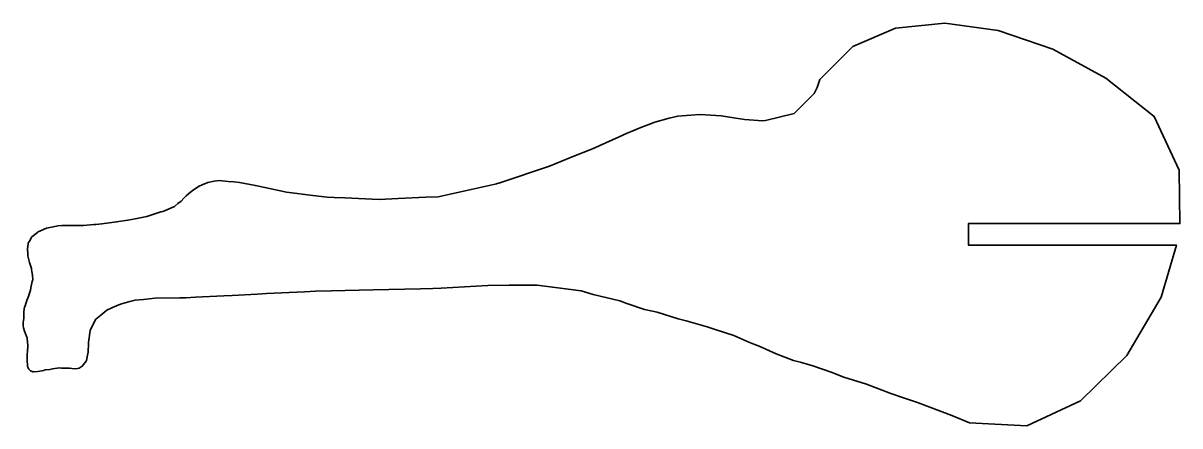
# Model space of a CAD drawing. Header units: millimetres. Extents: x -536 to 536, y -542 to 542.
# Drawn here: x 132.8 to 294.9, y 55.8 to 112.2 of the extents above; entities that cross this region are included whole.
import ezdxf

# ---------------------------------------------------------------- set-up
doc = ezdxf.new("R2010")
doc.units = ezdxf.units.MM
doc.header["$MEASUREMENT"] = 0
doc.layers.add('layer 1', color=7, linetype='Continuous')

msp = doc.modelspace()

# ---------------------------------------------------------------- linework, layer by layer
at = {"layer": 'layer 1', "color": 250, "lineweight": 35}
msp.add_open_spline([(247.8029, 62.5943), (247.8029, 62.5943), (250.9575, 61.5921), (250.9575, 61.5921), (250.9575, 61.5921), (250.9575, 61.5921), (254.4041, 60.3083), (254.4041, 60.3083), (254.4041, 60.3083), (254.4041, 60.3083), (256.0318, 59.7163), (256.0318, 59.7163), (256.0318, 59.7163), (256.0318, 59.7163), (256.7, 59.4965), (256.7, 59.4965), (256.7, 59.4965), (256.7, 59.4965), (258.0967, 59.0097), (258.0967, 59.0097), (258.0967, 59.0097), (258.0967, 59.0097), (262.9413, 57.2282), (262.9413, 57.2282), (262.9413, 57.2282), (262.9413, 57.2282), (265.4189, 56.1561), (265.4189, 56.1561), (265.4189, 56.1561), (265.4189, 56.1561), (273.4393, 55.751), (273.4393, 55.751), (273.4393, 55.751), (273.4393, 55.751), (280.9678, 59.2496), (280.9678, 59.2496), (280.9678, 59.2496), (280.9678, 59.2496), (287.4352, 65.6193), (287.4352, 65.6193), (287.4352, 65.6193), (287.4352, 65.6193), (292.2719, 73.8273), (292.2719, 73.8273), (292.2719, 73.8273), (292.2719, 73.8273), (294.405, 81.1194), (294.405, 81.1194), (294.405, 81.1194), (294.405, 81.1194), (265.256, 81.1194), (265.256, 81.1194), (265.256, 81.1194), (265.256, 81.1194), (265.256, 84.1194), (265.256, 84.1194), (265.256, 84.1194), (265.256, 84.1194), (294.8894, 84.1194), (294.8894, 84.1194), (294.8894, 84.1194), (294.8894, 84.1194), (294.7761, 91.6282), (294.7761, 91.6282), (294.7761, 91.6282), (294.7761, 91.6282), (291.3047, 99.1558), (291.3047, 99.1558), (291.3047, 99.1558), (291.3047, 99.1558), (284.5197, 104.5163), (284.5197, 104.5163), (284.5197, 104.5163), (284.5197, 104.5163), (277.0976, 108.5839), (277.0976, 108.5839), (277.0976, 108.5839), (277.0976, 108.5839), (269.4391, 111.2099), (269.4391, 111.2099), (269.4391, 111.2099), (269.4391, 111.2099), (261.9448, 112.2457), (261.9448, 112.2457), (261.9448, 112.2457), (261.9448, 112.2457), (255.0153, 111.5429), (255.0153, 111.5429), (255.0153, 111.5429), (255.0153, 111.5429), (249.0514, 108.9528), (249.0514, 108.9528), (249.0514, 108.9528), (249.0514, 108.9528), (244.4537, 104.3268), (244.4537, 104.3268), (244.4537, 104.3268), (244.4537, 104.3268), (244.048, 103.2269), (244.048, 103.2269), (244.048, 103.2269), (244.048, 103.2269), (243.6479, 102.3569), (243.6479, 102.3569), (243.6479, 102.3569), (243.6479, 102.3569), (241.3534, 100.0681), (241.3534, 100.0681), (241.3534, 100.0681), (241.3534, 100.0681), (240.8179, 99.5767), (240.8179, 99.5767), (240.8179, 99.5767), (240.8179, 99.5767), (236.8016, 98.5681), (236.8016, 98.5681), (236.8016, 98.5681), (236.8016, 98.5681), (236.4266, 98.5229), (236.4266, 98.5229), (236.4266, 98.5229), (236.4266, 98.5229), (233.888, 98.7484), (233.888, 98.7484), (233.888, 98.7484), (233.888, 98.7484), (233.6237, 98.7857), (233.6237, 98.7857), (233.6237, 98.7857), (233.6237, 98.7857), (233.2833, 98.8383), (233.2833, 98.8383), (233.2833, 98.8383), (233.2833, 98.8383), (230.623, 99.2274), (230.623, 99.2274), (230.623, 99.2274), (230.623, 99.2274), (228.3899, 99.3957), (228.3899, 99.3957), (228.3899, 99.3957), (228.3899, 99.3957), (227.6036, 99.4356), (227.6036, 99.4356), (227.6036, 99.4356), (227.6036, 99.4356), (226.3551, 99.3192), (226.3551, 99.3192), (226.3551, 99.3192), (226.3551, 99.3192), (224.5245, 99.1978), (224.5245, 99.1978), (224.5245, 99.1978), (224.5245, 99.1978), (223.3103, 98.8958), (223.3103, 98.8958), (223.3103, 98.8958), (223.3103, 98.8958), (221.2906, 98.3328), (221.2906, 98.3328), (221.2906, 98.3328), (221.2906, 98.3328), (219.1323, 97.5126), (219.1323, 97.5126), (219.1323, 97.5126), (219.1323, 97.5126), (217.8778, 96.9884), (217.8778, 96.9884), (217.8778, 96.9884), (217.8778, 96.9884), (217.4414, 96.8007), (217.4414, 96.8007), (217.4414, 96.8007), (217.4414, 96.8007), (216.3076, 96.2793), (216.3076, 96.2793), (216.3076, 96.2793), (216.3076, 96.2793), (212.5777, 94.6279), (212.5777, 94.6279), (212.5777, 94.6279), (212.5777, 94.6279), (209.7354, 93.5114), (209.7354, 93.5114), (209.7354, 93.5114), (209.7354, 93.5114), (206.5378, 92.1627), (206.5378, 92.1627), (206.5378, 92.1627), (206.5378, 92.1627), (199.4346, 89.8168), (199.4346, 89.8168), (199.4346, 89.8168), (199.4346, 89.8168), (199.2004, 89.7363), (199.2004, 89.7363), (199.2004, 89.7363), (199.2004, 89.7363), (199.1217, 89.7067), (199.1217, 89.7067), (199.1217, 89.7067), (199.1217, 89.7067), (198.9351, 89.6629), (198.9351, 89.6629), (198.9351, 89.6629), (198.9351, 89.6629), (190.9418, 87.8768), (190.9418, 87.8768), (190.9418, 87.8768), (190.9418, 87.8768), (189.2125, 87.8207), (189.2125, 87.8207), (189.2125, 87.8207), (189.2125, 87.8207), (185.3136, 87.633), (185.3136, 87.633), (185.3136, 87.633), (185.3136, 87.633), (182.683, 87.4856), (182.683, 87.4856), (182.683, 87.4856), (182.683, 87.4856), (177.8573, 87.7466), (177.8573, 87.7466), (177.8573, 87.7466), (177.8573, 87.7466), (176.3665, 87.7851), (176.3665, 87.7851), (176.3665, 87.7851), (176.3665, 87.7851), (175.378, 87.8101), (175.378, 87.8101), (175.378, 87.8101), (175.378, 87.8101), (173.3792, 88.0673), (173.3792, 88.0673), (173.3792, 88.0673), (173.3792, 88.0673), (169.6898, 88.5386), (169.6898, 88.5386), (169.6898, 88.5386), (169.6898, 88.5386), (168.5941, 88.7863), (168.5941, 88.7863), (168.5941, 88.7863), (168.5941, 88.7863), (165.3309, 89.4516), (165.3309, 89.4516), (165.3309, 89.4516), (165.3309, 89.4516), (165.3304, 89.4517), (165.3304, 89.4517), (165.3304, 89.4517), (165.3304, 89.4517), (165.3301, 89.4518), (165.3301, 89.4518), (165.3301, 89.4518), (165.3301, 89.4518), (165.3296, 89.4519), (165.3296, 89.4519), (165.3296, 89.4519), (165.3296, 89.4519), (165.3294, 89.4519), (165.3294, 89.4519), (165.3294, 89.4519), (165.3294, 89.4519), (165.3291, 89.452), (165.3291, 89.452), (165.3291, 89.452), (165.3291, 89.452), (163.1063, 89.8795), (163.1063, 89.8795), (163.1063, 89.8795), (163.1063, 89.8795), (162.2846, 90.0002), (162.2846, 90.0002), (162.2846, 90.0002), (162.2846, 90.0002), (161.4944, 90.0404), (161.4944, 90.0404), (161.4944, 90.0404), (161.4944, 90.0404), (160.2378, 90.155), (160.2378, 90.155), (160.2378, 90.155), (160.2378, 90.155), (159.5725, 90.0577), (159.5725, 90.0577), (159.5725, 90.0577), (159.5725, 90.0577), (158.6651, 89.8901), (158.6651, 89.8901), (158.6651, 89.8901), (158.6651, 89.8901), (157.8753, 89.5479), (157.8753, 89.5479), (157.8753, 89.5479), (157.8753, 89.5479), (157.441, 89.3719), (157.441, 89.3719), (157.441, 89.3719), (157.441, 89.3719), (157.0896, 89.1539), (157.0896, 89.1539), (157.0896, 89.1539), (157.0896, 89.1539), (156.4494, 88.7383), (156.4494, 88.7383), (156.4494, 88.7383), (156.4494, 88.7383), (155.9361, 88.2871), (155.9361, 88.2871), (155.9361, 88.2871), (155.9361, 88.2871), (155.6313, 88.0303), (155.6313, 88.0303), (155.6313, 88.0303), (155.6313, 88.0303), (155.3138, 87.6965), (155.3138, 87.6965), (155.3138, 87.6965), (155.3138, 87.6965), (154.9328, 87.2771), (154.9328, 87.2771), (154.9328, 87.2771), (154.9328, 87.2771), (154.4791, 86.9229), (154.4791, 86.9229), (154.4791, 86.9229), (154.4791, 86.9229), (153.975, 86.5317), (153.975, 86.5317), (153.975, 86.5317), (153.975, 86.5317), (152.591, 85.9266), (152.591, 85.9266), (152.591, 85.9266), (152.591, 85.9266), (152.3564, 85.83), (152.3564, 85.83), (152.3564, 85.83), (152.3564, 85.83), (152.0848, 85.7552), (152.0848, 85.7552), (152.0848, 85.7552), (152.0848, 85.7552), (150.124, 85.1414), (150.124, 85.1414), (150.124, 85.1414), (150.124, 85.1414), (148.4709, 84.7822), (148.4709, 84.7822), (148.4709, 84.7822), (148.4709, 84.7822), (147.4683, 84.6037), (147.4683, 84.6037), (147.4683, 84.6037), (147.4683, 84.6037), (146.2107, 84.4376), (146.2107, 84.4376), (146.2107, 84.4376), (146.2107, 84.4376), (145.5231, 84.3201), (145.5231, 84.3201), (145.5231, 84.3201), (145.5231, 84.3201), (143.7991, 84.1137), (143.7991, 84.1137), (143.7991, 84.1137), (143.7991, 84.1137), (142.9803, 84.0202), (142.9803, 84.0202), (142.9803, 84.0202), (142.9803, 84.0202), (142.6847, 84.0012), (142.6847, 84.0012), (142.6847, 84.0012), (142.6847, 84.0012), (141.2185, 83.8812), (141.2185, 83.8812), (141.2185, 83.8812), (141.2185, 83.8812), (141.1642, 83.8812), (141.1642, 83.8812), (141.1642, 83.8812), (141.1642, 83.8812), (140.0374, 83.846), (140.0374, 83.846), (140.0374, 83.846), (140.0374, 83.846), (139.4659, 83.8615), (139.4659, 83.8615), (139.4659, 83.8615), (139.4659, 83.8615), (138.1871, 83.8502), (138.1871, 83.8502), (138.1871, 83.8502), (138.1871, 83.8502), (137.6534, 83.8305), (137.6534, 83.8305), (137.6534, 83.8305), (137.6534, 83.8305), (137.436, 83.7775), (137.436, 83.7775), (137.436, 83.7775), (137.436, 83.7775), (136.0454, 83.4886), (136.0454, 83.4886), (136.0454, 83.4886), (136.0454, 83.4886), (134.8749, 82.951), (134.8749, 82.951), (134.8749, 82.951), (134.8749, 82.951), (134.8146, 82.9234), (134.8146, 82.9234), (134.8146, 82.9234), (134.8146, 82.9234), (134.7747, 82.8945), (134.7747, 82.8945), (134.7747, 82.8945), (134.7747, 82.8945), (133.9975, 82.2616), (133.9975, 82.2616), (133.9975, 82.2616), (133.9975, 82.2616), (133.655, 81.657), (133.655, 81.657), (133.655, 81.657), (133.655, 81.657), (133.5301, 81.4891), (133.5301, 81.4891), (133.5301, 81.4891), (133.5301, 81.4891), (133.5033, 81.3915), (133.5033, 81.3915), (133.5033, 81.3915), (133.5033, 81.3915), (133.4765, 81.294), (133.4765, 81.294), (133.4765, 81.294), (133.4765, 81.294), (133.3703, 80.5859), (133.3703, 80.5859), (133.3703, 80.5859), (133.3703, 80.5859), (133.438, 79.8719), (133.438, 79.8719), (133.438, 79.8719), (133.438, 79.8719), (133.4414, 79.7476), (133.4414, 79.7476), (133.4414, 79.7476), (133.4414, 79.7476), (133.4447, 79.6232), (133.4447, 79.6232), (133.4447, 79.6232), (133.4447, 79.6232), (133.4955, 79.4144), (133.4955, 79.4144), (133.4955, 79.4144), (133.4955, 79.4144), (133.6811, 78.6735), (133.6811, 78.6735), (133.6811, 78.6735), (133.6811, 78.6735), (133.9259, 77.8082), (133.9259, 77.8082), (133.9259, 77.8082), (133.9259, 77.8082), (133.9464, 77.7482), (133.9464, 77.7482), (133.9464, 77.7482), (133.9464, 77.7482), (133.9591, 77.7077), (133.9591, 77.7077), (133.9591, 77.7077), (133.9591, 77.7077), (134.001, 77.4261), (134.001, 77.4261), (134.001, 77.4261), (134.001, 77.4261), (134.0931, 76.8786), (134.0931, 76.8786), (134.0931, 76.8786), (134.0931, 76.8786), (134.1146, 76.2553), (134.1146, 76.2553), (134.1146, 76.2553), (134.1146, 76.2553), (134.0901, 76.1388), (134.0901, 76.1388), (134.0901, 76.1388), (134.0901, 76.1388), (134.0656, 76.0224), (134.0656, 76.0224), (134.0656, 76.0224), (134.0656, 76.0224), (133.9661, 75.5959), (133.9661, 75.5959), (133.9661, 75.5959), (133.9661, 75.5959), (133.8772, 75.0932), (133.8772, 75.0932), (133.8772, 75.0932), (133.8772, 75.0932), (133.8, 74.8057), (133.8, 74.8057), (133.8, 74.8057), (133.8, 74.8057), (133.5918, 74.1075), (133.5918, 74.1075), (133.5918, 74.1075), (133.5918, 74.1075), (133.5707, 74.0458), (133.5707, 74.0458), (133.5707, 74.0458), (133.5707, 74.0458), (133.317, 73.3515), (133.317, 73.3515), (133.317, 73.3515), (133.317, 73.3515), (133.2588, 73.1942), (133.2588, 73.1942), (133.2588, 73.1942), (133.2588, 73.1942), (133.2334, 73.1312), (133.2334, 73.1312), (133.2334, 73.1312), (133.2334, 73.1312), (133.208, 73.0682), (133.208, 73.0682), (133.208, 73.0682), (133.208, 73.0682), (132.9917, 72.4597), (132.9917, 72.4597), (132.9917, 72.4597), (132.9917, 72.4597), (132.9822, 72.4266), (132.9822, 72.4266), (132.9822, 72.4266), (132.9822, 72.4266), (132.9064, 72.1578), (132.9064, 72.1578), (132.9064, 72.1578), (132.9064, 72.1578), (132.8627, 71.7016), (132.8627, 71.7016), (132.8627, 71.7016), (132.8627, 71.7016), (132.8596, 71.6446), (132.8596, 71.6446), (132.8596, 71.6446), (132.8596, 71.6446), (132.8566, 71.5877), (132.8566, 71.5877), (132.8566, 71.5877), (132.8566, 71.5877), (132.8602, 71.28), (132.8602, 71.28), (132.8602, 71.28), (132.8602, 71.28), (132.8637, 70.9519), (132.8637, 70.9519), (132.8637, 70.9519), (132.8637, 70.9519), (132.8069, 70.4584), (132.8069, 70.4584), (132.8069, 70.4584), (132.8069, 70.4584), (132.7981, 70.409), (132.7981, 70.409), (132.7981, 70.409), (132.7981, 70.409), (132.7942, 70.3748), (132.7942, 70.3748), (132.7942, 70.3748), (132.7942, 70.3748), (132.7944, 70.3351), (132.7944, 70.3351), (132.7944, 70.3351), (132.7944, 70.3351), (132.7946, 70.2954), (132.7946, 70.2954), (132.7946, 70.2954), (132.7946, 70.2954), (132.7766, 69.7924), (132.7766, 69.7924), (132.7766, 69.7924), (132.7766, 69.7924), (132.827, 69.5147), (132.827, 69.5147), (132.827, 69.5147), (132.827, 69.5147), (132.9773, 69.0466), (132.9773, 69.0466), (132.9773, 69.0466), (132.9773, 69.0466), (133.3167, 68.2034), (133.3167, 68.2034), (133.3167, 68.2034), (133.3167, 68.2034), (133.3569, 68.1018), (133.3569, 68.1018), (133.3569, 68.1018), (133.3569, 68.1018), (133.3629, 68.0765), (133.3629, 68.0765), (133.3629, 68.0765), (133.3629, 68.0765), (133.3646, 68.0253), (133.3646, 68.0253), (133.3646, 68.0253), (133.3646, 68.0253), (133.4472, 67.0043), (133.4472, 67.0043), (133.4472, 67.0043), (133.4472, 67.0043), (133.3721, 66.1365), (133.3721, 66.1365), (133.3721, 66.1365), (133.3721, 66.1365), (133.3632, 65.8571), (133.3632, 65.8571), (133.3632, 65.8571), (133.3632, 65.8571), (133.3629, 65.5223), (133.3629, 65.5223), (133.3629, 65.5223), (133.3629, 65.5223), (133.3555, 64.7872), (133.3555, 64.7872), (133.3555, 64.7872), (133.3555, 64.7872), (133.3858, 64.3896), (133.3858, 64.3896), (133.3858, 64.3896), (133.3858, 64.3896), (133.4098, 64.0844), (133.4098, 64.0844), (133.4098, 64.0844), (133.4098, 64.0844), (133.4481, 63.9832), (133.4481, 63.9832), (133.4481, 63.9832), (133.4481, 63.9832), (133.4863, 63.8819), (133.4863, 63.8819), (133.4863, 63.8819), (133.4863, 63.8819), (133.5555, 63.6886), (133.5555, 63.6886), (133.5555, 63.6886), (133.5555, 63.6886), (133.608, 63.6473), (133.608, 63.6473), (133.608, 63.6473), (133.608, 63.6473), (133.8233, 63.473), (133.8233, 63.473), (133.8233, 63.473), (133.8233, 63.473), (134.1446, 63.3383), (134.1446, 63.3383), (134.1446, 63.3383), (134.1446, 63.3383), (134.2028, 63.3334), (134.2028, 63.3334), (134.2028, 63.3334), (134.2028, 63.3334), (134.2134, 63.3309), (134.2134, 63.3309), (134.2134, 63.3309), (134.2134, 63.3309), (134.2279, 63.3334), (134.2279, 63.3334), (134.2279, 63.3334), (134.2279, 63.3334), (134.8446, 63.4007), (134.8446, 63.4007), (134.8446, 63.4007), (134.8446, 63.4007), (135.6612, 63.5316), (135.6612, 63.5316), (135.6612, 63.5316), (135.6612, 63.5316), (135.6998, 63.5475), (135.6998, 63.5475), (135.6998, 63.5475), (135.6998, 63.5475), (135.7385, 63.5634), (135.7385, 63.5634), (135.7385, 63.5634), (135.7385, 63.5634), (135.8418, 63.5965), (135.8418, 63.5965), (135.8418, 63.5965), (135.8418, 63.5965), (136.5001, 63.6791), (136.5001, 63.6791), (136.5001, 63.6791), (136.5001, 63.6791), (136.8998, 63.7563), (136.8998, 63.7563), (136.8998, 63.7563), (136.8998, 63.7563), (137.8506, 63.8703), (137.8506, 63.8703), (137.8506, 63.8703), (137.8506, 63.8703), (138.1465, 63.8629), (138.1465, 63.8629), (138.1465, 63.8629), (138.1465, 63.8629), (138.6747, 63.8339), (138.6747, 63.8339), (138.6747, 63.8339), (138.6747, 63.8339), (139.2557, 63.8339), (139.2557, 63.8339), (139.2557, 63.8339), (139.2557, 63.8339), (139.5936, 63.8216), (139.5936, 63.8216), (139.5936, 63.8216), (139.5936, 63.8216), (140.1179, 63.768), (140.1179, 63.768), (140.1179, 63.768), (140.1179, 63.768), (140.3902, 63.7828), (140.3902, 63.7828), (140.3902, 63.7828), (140.3902, 63.7828), (140.6245, 63.8382), (140.6245, 63.8382), (140.6245, 63.8382), (140.6245, 63.8382), (141.0552, 64.1123), (141.0552, 64.1123), (141.0552, 64.1123), (141.0552, 64.1123), (141.6217, 64.8401), (141.6217, 64.8401), (141.6217, 64.8401), (141.6217, 64.8401), (141.662, 64.869), (141.662, 64.869), (141.662, 64.869), (141.662, 64.869), (141.6768, 64.8993), (141.6768, 64.8993), (141.6768, 64.8993), (141.6768, 64.8993), (141.7678, 65.4476), (141.7678, 65.4476), (141.7678, 65.4476), (141.7678, 65.4476), (141.8726, 66.0734), (141.8726, 66.0734), (141.8726, 66.0734), (141.8726, 66.0734), (141.9216, 67.3166), (141.9216, 67.3166), (141.9216, 67.3166), (141.9216, 67.3166), (141.9202, 67.5036), (141.9202, 67.5036), (141.9202, 67.5036), (141.9202, 67.5036), (141.9657, 67.784), (141.9657, 67.784), (141.9657, 67.784), (141.9657, 67.784), (142.1834, 69.1454), (142.1834, 69.1454), (142.1834, 69.1454), (142.1834, 69.1454), (142.7048, 70.2256), (142.7048, 70.2256), (142.7048, 70.2256), (142.7048, 70.2256), (142.9598, 70.7181), (142.9598, 70.7181), (142.9598, 70.7181), (142.9598, 70.7181), (143.6746, 71.291), (143.6746, 71.291), (143.6746, 71.291), (143.6746, 71.291), (144.4906, 71.981), (144.4906, 71.981), (144.4906, 71.981), (144.4906, 71.981), (145.3182, 72.3493), (145.3182, 72.3493), (145.3182, 72.3493), (145.3182, 72.3493), (146.4347, 72.821), (146.4347, 72.821), (146.4347, 72.821), (146.4347, 72.821), (147.7333, 73.1825), (147.7333, 73.1825), (147.7333, 73.1825), (147.7333, 73.1825), (148.4614, 73.3953), (148.4614, 73.3953), (148.4614, 73.3953), (148.4614, 73.3953), (149.6319, 73.4965), (149.6319, 73.4965), (149.6319, 73.4965), (149.6319, 73.4965), (151.2554, 73.6786), (151.2554, 73.6786), (151.2554, 73.6786), (151.2554, 73.6786), (154.7197, 73.7008), (154.7197, 73.7008), (154.7197, 73.7008), (154.7197, 73.7008), (155.2972, 73.7082), (155.2972, 73.7082), (155.2972, 73.7082), (155.2972, 73.7082), (155.5872, 73.7325), (155.5872, 73.7325), (155.5872, 73.7325), (155.5872, 73.7325), (156.9313, 73.808), (156.9313, 73.808), (156.9313, 73.808), (156.9313, 73.808), (160.9176, 73.9781), (160.9176, 73.9781), (160.9176, 73.9781), (160.9176, 73.9781), (162.0762, 74.0352), (162.0762, 74.0352), (162.0762, 74.0352), (162.0762, 74.0352), (165.5697, 74.2402), (165.5697, 74.2402), (165.5697, 74.2402), (165.5697, 74.2402), (166.8746, 74.333), (166.8746, 74.333), (166.8746, 74.333), (166.8746, 74.333), (172.1921, 74.5644), (172.1921, 74.5644), (172.1921, 74.5644), (172.1921, 74.5644), (173.7697, 74.6409), (173.7697, 74.6409), (173.7697, 74.6409), (173.7697, 74.6409), (175.9287, 74.691), (175.9287, 74.691), (175.9287, 74.691), (175.9287, 74.691), (181.8504, 74.8159), (181.8504, 74.8159), (181.8504, 74.8159), (181.8504, 74.8159), (188.483, 74.9775), (188.483, 74.9775), (188.483, 74.9775), (188.483, 74.9775), (190.201, 75.0166), (190.201, 75.0166), (190.201, 75.0166), (190.201, 75.0166), (191.3687, 75.0689), (191.3687, 75.0689), (191.3687, 75.0689), (191.3687, 75.0689), (197.8821, 75.422), (197.8821, 75.422), (197.8821, 75.422), (197.8821, 75.422), (200.9039, 75.4689), (200.9039, 75.4689), (200.9039, 75.4689), (200.9039, 75.4689), (204.1174, 75.5), (204.1174, 75.5), (204.1174, 75.5), (204.1174, 75.5), (204.8268, 75.4975), (204.8268, 75.4975), (204.8268, 75.4975), (204.8268, 75.4975), (205.901, 75.3557), (205.901, 75.3557), (205.901, 75.3557), (205.901, 75.3557), (211.0043, 74.6826), (211.0043, 74.6826), (211.0043, 74.6826), (211.0043, 74.6826), (212.6747, 74.1901), (212.6747, 74.1901), (212.6747, 74.1901), (212.6747, 74.1901), (216.3966, 73.2884), (216.3966, 73.2884), (216.3966, 73.2884), (216.3966, 73.2884), (217.3892, 72.937), (217.3892, 72.937), (217.3892, 72.937), (217.3892, 72.937), (219.8682, 72.0903), (219.8682, 72.0903), (219.8682, 72.0903), (219.8682, 72.0903), (220.9678, 71.8628), (220.9678, 71.8628), (220.9678, 71.8628), (220.9678, 71.8628), (221.6557, 71.7058), (221.6557, 71.7058), (221.6557, 71.7058), (221.6557, 71.7058), (224.5648, 70.7561), (224.5648, 70.7561), (224.5648, 70.7561), (224.5648, 70.7561), (225.6989, 70.4757), (225.6989, 70.4757), (225.6989, 70.4757), (225.6989, 70.4757), (228.6397, 69.6223), (228.6397, 69.6223), (228.6397, 69.6223), (228.6397, 69.6223), (229.6296, 69.3387), (229.6296, 69.3387), (229.6296, 69.3387), (229.6296, 69.3387), (232.3611, 68.4454), (232.3611, 68.4454), (232.3611, 68.4454), (232.3611, 68.4454), (234.464, 67.4757), (234.464, 67.4757), (234.464, 67.4757), (234.464, 67.4757), (235.1625, 67.2083), (235.1625, 67.2083), (235.1625, 67.2083), (235.1625, 67.2083), (235.9203, 66.9458), (235.9203, 66.9458), (235.9203, 66.9458), (235.9203, 66.9458), (238.3291, 65.8649), (238.3291, 65.8649), (238.3291, 65.8649), (238.3291, 65.8649), (240.7491, 64.9427), (240.7491, 64.9427), (240.7491, 64.9427), (240.7491, 64.9427), (241.8688, 64.634), (241.8688, 64.634), (241.8688, 64.634), (241.8688, 64.634), (243.4356, 64.1878), (243.4356, 64.1878), (243.4356, 64.1878), (243.4356, 64.1878), (245.9992, 63.2872), (245.9992, 63.2872), (245.9992, 63.2872), (245.9992, 63.2872), (247.8029, 62.5943), (247.8029, 62.5943)], degree=3, knots=[0, 0, 0, 0, 0.00406504, 0.00406504, 0.00406504, 0.00406504, 0.00813008, 0.00813008, 0.00813008, 0.00813008, 0.01219512, 0.01219512, 0.01219512, 0.01219512, 0.01626016, 0.01626016, 0.01626016, 0.01626016, 0.0203252, 0.0203252, 0.0203252, 0.0203252, 0.02439024, 0.02439024, 0.02439024, 0.02439024, 0.02845528, 0.02845528, 0.02845528, 0.02845528, 0.03252033, 0.03252033, 0.03252033, 0.03252033, 0.03658537, 0.03658537, 0.03658537, 0.03658537, 0.04065041, 0.04065041, 0.04065041, 0.04065041, 0.04471545, 0.04471545, 0.04471545, 0.04471545, 0.04878049, 0.04878049, 0.04878049, 0.04878049, 0.05284553, 0.05284553, 0.05284553, 0.05284553, 0.05691057, 0.05691057, 0.05691057, 0.05691057, 0.06097561, 0.06097561, 0.06097561, 0.06097561, 0.06504065, 0.06504065, 0.06504065, 0.06504065, 0.06910569, 0.06910569, 0.06910569, 0.06910569, 0.07317073, 0.07317073, 0.07317073, 0.07317073, 0.07723577, 0.07723577, 0.07723577, 0.07723577, 0.08130081, 0.08130081, 0.08130081, 0.08130081, 0.08536585, 0.08536585, 0.08536585, 0.08536585, 0.08943089, 0.08943089, 0.08943089, 0.08943089, 0.09349593, 0.09349593, 0.09349593, 0.09349593, 0.09756098, 0.09756098, 0.09756098, 0.09756098, 0.10162602, 0.10162602, 0.10162602, 0.10162602, 0.10569106, 0.10569106, 0.10569106, 0.10569106, 0.1097561, 0.1097561, 0.1097561, 0.1097561, 0.11382114, 0.11382114, 0.11382114, 0.11382114, 0.11788618, 0.11788618, 0.11788618, 0.11788618, 0.12195122, 0.12195122, 0.12195122, 0.12195122, 0.12601626, 0.12601626, 0.12601626, 0.12601626, 0.1300813, 0.1300813, 0.1300813, 0.1300813, 0.13414634, 0.13414634, 0.13414634, 0.13414634, 0.13821138, 0.13821138, 0.13821138, 0.13821138, 0.14227642, 0.14227642, 0.14227642, 0.14227642, 0.14634146, 0.14634146, 0.14634146, 0.14634146, 0.1504065, 0.1504065, 0.1504065, 0.1504065, 0.15447154, 0.15447154, 0.15447154, 0.15447154, 0.15853659, 0.15853659, 0.15853659, 0.15853659, 0.16260163, 0.16260163, 0.16260163, 0.16260163, 0.16666667, 0.16666667, 0.16666667, 0.16666667, 0.17073171, 0.17073171, 0.17073171, 0.17073171, 0.17479675, 0.17479675, 0.17479675, 0.17479675, 0.17886179, 0.17886179, 0.17886179, 0.17886179, 0.18292683, 0.18292683, 0.18292683, 0.18292683, 0.18699187, 0.18699187, 0.18699187, 0.18699187, 0.19105691, 0.19105691, 0.19105691, 0.19105691, 0.19512195, 0.19512195, 0.19512195, 0.19512195, 0.19918699, 0.19918699, 0.19918699, 0.19918699, 0.20325203, 0.20325203, 0.20325203, 0.20325203, 0.20731707, 0.20731707, 0.20731707, 0.20731707, 0.21138211, 0.21138211, 0.21138211, 0.21138211, 0.21544715, 0.21544715, 0.21544715, 0.21544715, 0.2195122, 0.2195122, 0.2195122, 0.2195122, 0.22357724, 0.22357724, 0.22357724, 0.22357724, 0.22764228, 0.22764228, 0.22764228, 0.22764228, 0.23170732, 0.23170732, 0.23170732, 0.23170732, 0.23577236, 0.23577236, 0.23577236, 0.23577236, 0.2398374, 0.2398374, 0.2398374, 0.2398374, 0.24390244, 0.24390244, 0.24390244, 0.24390244, 0.24796748, 0.24796748, 0.24796748, 0.24796748, 0.25203252, 0.25203252, 0.25203252, 0.25203252, 0.25609756, 0.25609756, 0.25609756, 0.25609756, 0.2601626, 0.2601626, 0.2601626, 0.2601626, 0.26422764, 0.26422764, 0.26422764, 0.26422764, 0.26829268, 0.26829268, 0.26829268, 0.26829268, 0.27235772, 0.27235772, 0.27235772, 0.27235772, 0.27642276, 0.27642276, 0.27642276, 0.27642276, 0.2804878, 0.2804878, 0.2804878, 0.2804878, 0.28455285, 0.28455285, 0.28455285, 0.28455285, 0.28861789, 0.28861789, 0.28861789, 0.28861789, 0.29268293, 0.29268293, 0.29268293, 0.29268293, 0.29674797, 0.29674797, 0.29674797, 0.29674797, 0.30081301, 0.30081301, 0.30081301, 0.30081301, 0.30487805, 0.30487805, 0.30487805, 0.30487805, 0.30894309, 0.30894309, 0.30894309, 0.30894309, 0.31300813, 0.31300813, 0.31300813, 0.31300813, 0.31707317, 0.31707317, 0.31707317, 0.31707317, 0.32113821, 0.32113821, 0.32113821, 0.32113821, 0.32520325, 0.32520325, 0.32520325, 0.32520325, 0.32926829, 0.32926829, 0.32926829, 0.32926829, 0.33333333, 0.33333333, 0.33333333, 0.33333333, 0.33739837, 0.33739837, 0.33739837, 0.33739837, 0.34146341, 0.34146341, 0.34146341, 0.34146341, 0.34552846, 0.34552846, 0.34552846, 0.34552846, 0.3495935, 0.3495935, 0.3495935, 0.3495935, 0.35365854, 0.35365854, 0.35365854, 0.35365854, 0.35772358, 0.35772358, 0.35772358, 0.35772358, 0.36178862, 0.36178862, 0.36178862, 0.36178862, 0.36585366, 0.36585366, 0.36585366, 0.36585366, 0.3699187, 0.3699187, 0.3699187, 0.3699187, 0.37398374, 0.37398374, 0.37398374, 0.37398374, 0.37804878, 0.37804878, 0.37804878, 0.37804878, 0.38211382, 0.38211382, 0.38211382, 0.38211382, 0.38617886, 0.38617886, 0.38617886, 0.38617886, 0.3902439, 0.3902439, 0.3902439, 0.3902439, 0.39430894, 0.39430894, 0.39430894, 0.39430894, 0.39837398, 0.39837398, 0.39837398, 0.39837398, 0.40243902, 0.40243902, 0.40243902, 0.40243902, 0.40650407, 0.40650407, 0.40650407, 0.40650407, 0.41056911, 0.41056911, 0.41056911, 0.41056911, 0.41463415, 0.41463415, 0.41463415, 0.41463415, 0.41869919, 0.41869919, 0.41869919, 0.41869919, 0.42276423, 0.42276423, 0.42276423, 0.42276423, 0.42682927, 0.42682927, 0.42682927, 0.42682927, 0.43089431, 0.43089431, 0.43089431, 0.43089431, 0.43495935, 0.43495935, 0.43495935, 0.43495935, 0.43902439, 0.43902439, 0.43902439, 0.43902439, 0.44308943, 0.44308943, 0.44308943, 0.44308943, 0.44715447, 0.44715447, 0.44715447, 0.44715447, 0.45121951, 0.45121951, 0.45121951, 0.45121951, 0.45528455, 0.45528455, 0.45528455, 0.45528455, 0.45934959, 0.45934959, 0.45934959, 0.45934959, 0.46341463, 0.46341463, 0.46341463, 0.46341463, 0.46747967, 0.46747967, 0.46747967, 0.46747967, 0.47154472, 0.47154472, 0.47154472, 0.47154472, 0.47560976, 0.47560976, 0.47560976, 0.47560976, 0.4796748, 0.4796748, 0.4796748, 0.4796748, 0.48373984, 0.48373984, 0.48373984, 0.48373984, 0.48780488, 0.48780488, 0.48780488, 0.48780488, 0.49186992, 0.49186992, 0.49186992, 0.49186992, 0.49593496, 0.49593496, 0.49593496, 0.49593496, 0.5, 0.5, 0.5, 0.5, 0.50406504, 0.50406504, 0.50406504, 0.50406504, 0.50813008, 0.50813008, 0.50813008, 0.50813008, 0.51219512, 0.51219512, 0.51219512, 0.51219512, 0.51626016, 0.51626016, 0.51626016, 0.51626016, 0.5203252, 0.5203252, 0.5203252, 0.5203252, 0.52439024, 0.52439024, 0.52439024, 0.52439024, 0.52845528, 0.52845528, 0.52845528, 0.52845528, 0.53252033, 0.53252033, 0.53252033, 0.53252033, 0.53658537, 0.53658537, 0.53658537, 0.53658537, 0.54065041, 0.54065041, 0.54065041, 0.54065041, 0.54471545, 0.54471545, 0.54471545, 0.54471545, 0.54878049, 0.54878049, 0.54878049, 0.54878049, 0.55284553, 0.55284553, 0.55284553, 0.55284553, 0.55691057, 0.55691057, 0.55691057, 0.55691057, 0.56097561, 0.56097561, 0.56097561, 0.56097561, 0.56504065, 0.56504065, 0.56504065, 0.56504065, 0.56910569, 0.56910569, 0.56910569, 0.56910569, 0.57317073, 0.57317073, 0.57317073, 0.57317073, 0.57723577, 0.57723577, 0.57723577, 0.57723577, 0.58130081, 0.58130081, 0.58130081, 0.58130081, 0.58536585, 0.58536585, 0.58536585, 0.58536585, 0.58943089, 0.58943089, 0.58943089, 0.58943089, 0.59349593, 0.59349593, 0.59349593, 0.59349593, 0.59756098, 0.59756098, 0.59756098, 0.59756098, 0.60162602, 0.60162602, 0.60162602, 0.60162602, 0.60569106, 0.60569106, 0.60569106, 0.60569106, 0.6097561, 0.6097561, 0.6097561, 0.6097561, 0.61382114, 0.61382114, 0.61382114, 0.61382114, 0.61788618, 0.61788618, 0.61788618, 0.61788618, 0.62195122, 0.62195122, 0.62195122, 0.62195122, 0.62601626, 0.62601626, 0.62601626, 0.62601626, 0.6300813, 0.6300813, 0.6300813, 0.6300813, 0.63414634, 0.63414634, 0.63414634, 0.63414634, 0.63821138, 0.63821138, 0.63821138, 0.63821138, 0.64227642, 0.64227642, 0.64227642, 0.64227642, 0.64634146, 0.64634146, 0.64634146, 0.64634146, 0.6504065, 0.6504065, 0.6504065, 0.6504065, 0.65447154, 0.65447154, 0.65447154, 0.65447154, 0.65853659, 0.65853659, 0.65853659, 0.65853659, 0.66260163, 0.66260163, 0.66260163, 0.66260163, 0.66666667, 0.66666667, 0.66666667, 0.66666667, 0.67073171, 0.67073171, 0.67073171, 0.67073171, 0.67479675, 0.67479675, 0.67479675, 0.67479675, 0.67886179, 0.67886179, 0.67886179, 0.67886179, 0.68292683, 0.68292683, 0.68292683, 0.68292683, 0.68699187, 0.68699187, 0.68699187, 0.68699187, 0.69105691, 0.69105691, 0.69105691, 0.69105691, 0.69512195, 0.69512195, 0.69512195, 0.69512195, 0.69918699, 0.69918699, 0.69918699, 0.69918699, 0.70325203, 0.70325203, 0.70325203, 0.70325203, 0.70731707, 0.70731707, 0.70731707, 0.70731707, 0.71138211, 0.71138211, 0.71138211, 0.71138211, 0.71544715, 0.71544715, 0.71544715, 0.71544715, 0.7195122, 0.7195122, 0.7195122, 0.7195122, 0.72357724, 0.72357724, 0.72357724, 0.72357724, 0.72764228, 0.72764228, 0.72764228, 0.72764228, 0.73170732, 0.73170732, 0.73170732, 0.73170732, 0.73577236, 0.73577236, 0.73577236, 0.73577236, 0.7398374, 0.7398374, 0.7398374, 0.7398374, 0.74390244, 0.74390244, 0.74390244, 0.74390244, 0.74796748, 0.74796748, 0.74796748, 0.74796748, 0.75203252, 0.75203252, 0.75203252, 0.75203252, 0.75609756, 0.75609756, 0.75609756, 0.75609756, 0.7601626, 0.7601626, 0.7601626, 0.7601626, 0.76422764, 0.76422764, 0.76422764, 0.76422764, 0.76829268, 0.76829268, 0.76829268, 0.76829268, 0.77235772, 0.77235772, 0.77235772, 0.77235772, 0.77642276, 0.77642276, 0.77642276, 0.77642276, 0.7804878, 0.7804878, 0.7804878, 0.7804878, 0.78455285, 0.78455285, 0.78455285, 0.78455285, 0.78861789, 0.78861789, 0.78861789, 0.78861789, 0.79268293, 0.79268293, 0.79268293, 0.79268293, 0.79674797, 0.79674797, 0.79674797, 0.79674797, 0.80081301, 0.80081301, 0.80081301, 0.80081301, 0.80487805, 0.80487805, 0.80487805, 0.80487805, 0.80894309, 0.80894309, 0.80894309, 0.80894309, 0.81300813, 0.81300813, 0.81300813, 0.81300813, 0.81707317, 0.81707317, 0.81707317, 0.81707317, 0.82113821, 0.82113821, 0.82113821, 0.82113821, 0.82520325, 0.82520325, 0.82520325, 0.82520325, 0.82926829, 0.82926829, 0.82926829, 0.82926829, 0.83333333, 0.83333333, 0.83333333, 0.83333333, 0.83739837, 0.83739837, 0.83739837, 0.83739837, 0.84146341, 0.84146341, 0.84146341, 0.84146341, 0.84552846, 0.84552846, 0.84552846, 0.84552846, 0.8495935, 0.8495935, 0.8495935, 0.8495935, 0.85365854, 0.85365854, 0.85365854, 0.85365854, 0.85772358, 0.85772358, 0.85772358, 0.85772358, 0.86178862, 0.86178862, 0.86178862, 0.86178862, 0.86585366, 0.86585366, 0.86585366, 0.86585366, 0.8699187, 0.8699187, 0.8699187, 0.8699187, 0.87398374, 0.87398374, 0.87398374, 0.87398374, 0.87804878, 0.87804878, 0.87804878, 0.87804878, 0.88211382, 0.88211382, 0.88211382, 0.88211382, 0.88617886, 0.88617886, 0.88617886, 0.88617886, 0.8902439, 0.8902439, 0.8902439, 0.8902439, 0.89430894, 0.89430894, 0.89430894, 0.89430894, 0.89837398, 0.89837398, 0.89837398, 0.89837398, 0.90243902, 0.90243902, 0.90243902, 0.90243902, 0.90650407, 0.90650407, 0.90650407, 0.90650407, 0.91056911, 0.91056911, 0.91056911, 0.91056911, 0.91463415, 0.91463415, 0.91463415, 0.91463415, 0.91869919, 0.91869919, 0.91869919, 0.91869919, 0.92276423, 0.92276423, 0.92276423, 0.92276423, 0.92682927, 0.92682927, 0.92682927, 0.92682927, 0.93089431, 0.93089431, 0.93089431, 0.93089431, 0.93495935, 0.93495935, 0.93495935, 0.93495935, 0.93902439, 0.93902439, 0.93902439, 0.93902439, 0.94308943, 0.94308943, 0.94308943, 0.94308943, 0.94715447, 0.94715447, 0.94715447, 0.94715447, 0.95121951, 0.95121951, 0.95121951, 0.95121951, 0.95528455, 0.95528455, 0.95528455, 0.95528455, 0.95934959, 0.95934959, 0.95934959, 0.95934959, 0.96341463, 0.96341463, 0.96341463, 0.96341463, 0.96747967, 0.96747967, 0.96747967, 0.96747967, 0.97154472, 0.97154472, 0.97154472, 0.97154472, 0.97560976, 0.97560976, 0.97560976, 0.97560976, 0.9796748, 0.9796748, 0.9796748, 0.9796748, 0.98373984, 0.98373984, 0.98373984, 0.98373984, 0.98780488, 0.98780488, 0.98780488, 0.98780488, 0.99186992, 0.99186992, 0.99186992, 0.99186992, 1, 1, 1, 1], dxfattribs=at)

doc.saveas('drawing.dxf')
